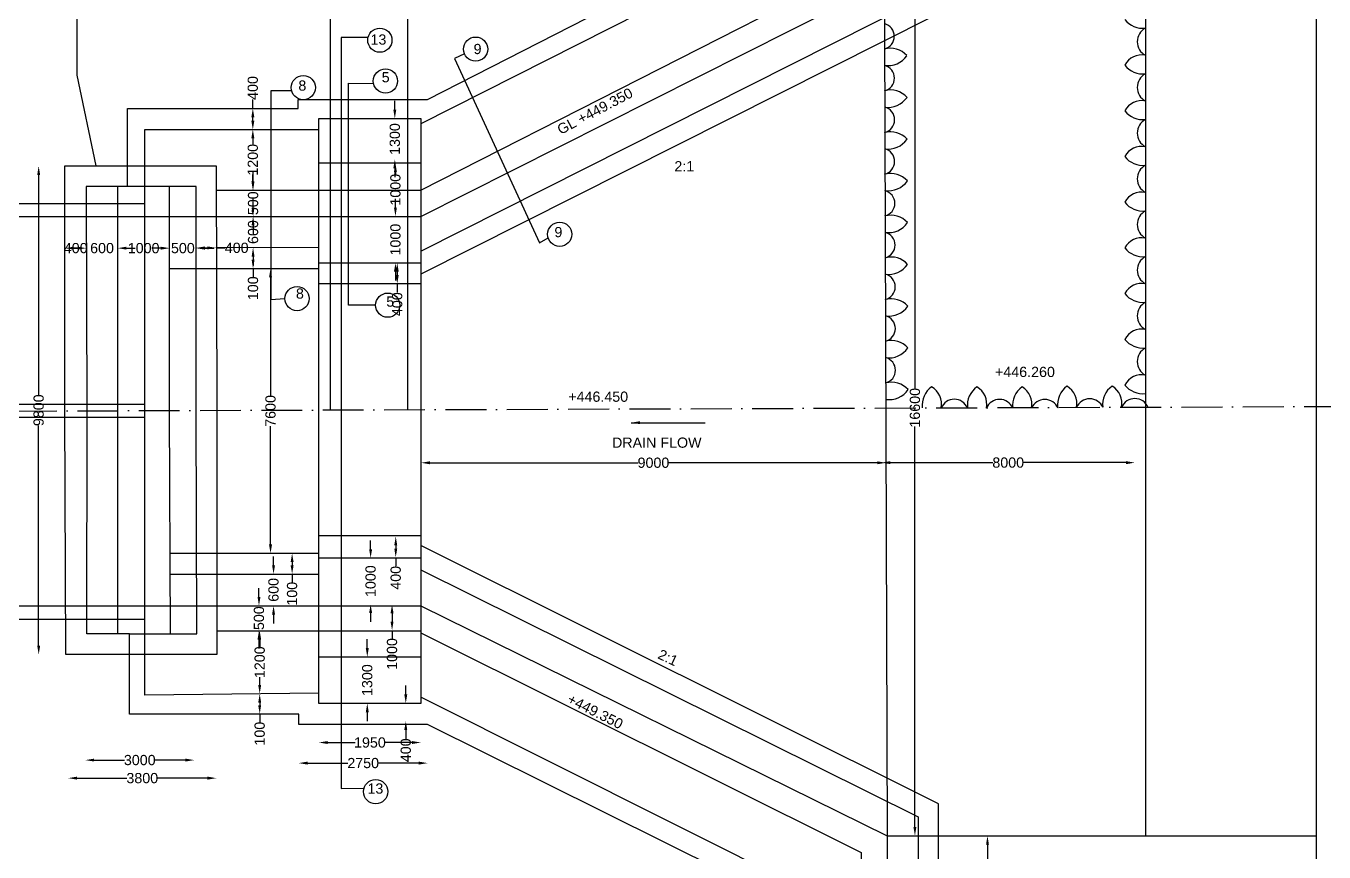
# Model space of a CAD drawing. Header units: millimetres. Extents: x 5757556 to 5765813, y 20979447 to 20984701.
# Drawn here: x 5762282 to 5764189, y 20981222 to 20982435 of the extents above; entities that cross this region are included whole.
import ezdxf

# ---------------------------------------------------------------- set-up
doc = ezdxf.new("R2010")
doc.units = ezdxf.units.MM
doc.header["$MEASUREMENT"] = 0
doc.linetypes.add('ACAD_ISO10W100', pattern=[18, 12, -3, 0, -3])
for name, color, linetype in [('DIMENSIONS', 7, 'Continuous'), ('DRAWING', 7, 'Continuous'), ('TEXT', 7, 'Continuous')]:
    doc.layers.add(name, color=color, linetype=linetype)
doc.styles.get("Standard").update_dxf_attribs({"font": 'arial.ttf', "height": 15})
doc.dimstyles.get("Standard").update_dxf_attribs({"dimtxt": 15, "dimasz": 13, "dimexe": 0.18, "dimexo": 0.0625, "dimgap": 0.09, "dimtad": 0, "dimdec": 0, "dimzin": 0, "dimdsep": 46, "dimtxsty": 'Standard', "dimcen": 0.09, "dimse1": 1, "dimse2": 1, "dimadec": 0, "dimazin": 0, "dimtfac": 1, "dimtdec": 0, "dimtofl": 0, "dimtmove": 0, "dimatfit": 3, "dimfxl": 1, "dimtolj": 1, "dimtzin": 0, "dimarcsym": 0})

# ---------------------------------------------------------------- blocks, each defined once
blk = doc.blocks.new('*D96')
at = {"layer": 'Defpoints', "color": 0, "transparency": 16777216}
for p in [(5762300.6, 20982229.7), (5762339.2, 20982229.7), (5762340.5, 20981512)]:
    blk.add_point(p, dxfattribs=at)
at = {"layer": 'DIMENSIONS', "color": 0, "lineweight": -2, "transparency": 16777216}
for p, q in [((5762300.6, 20982216.7), (5762300.6, 20981893.3)), ((5762300.6, 20981525), (5762300.6, 20981848.4))]:
    blk.add_line(p, q, dxfattribs=at)
at = {"layer": 'DIMENSIONS', "color": 0, "transparency": 16777216}
for points in [[(5762298.5, 20982216.7), (5762302.8, 20982216.7), (5762300.6, 20982229.7)], [(5762298.5, 20981525), (5762302.8, 20981525), (5762300.6, 20981512)]]:
    blk.add_solid(points, dxfattribs=at)
at = {"layer": 'DIMENSIONS', "color": 0, "transparency": 16777216, "insert": (5762300.6, 20981870.9), "char_height": 15, "attachment_point": 5, "rotation": 90}
blk.add_mtext('\\A1;9800', dxfattribs=at)
blk = doc.blocks.new('*D97')
at = {"layer": 'Defpoints', "color": 0, "transparency": 16777216}
for p in [(5762339.2, 20982108.8), (5762370.8, 20982109), (5762370.8, 20982109)]:
    blk.add_point(p, dxfattribs=at)
at = {"layer": 'DIMENSIONS', "color": 0, "lineweight": -2, "transparency": 16777216}
blk.add_line((5762352.2, 20982109), (5762357.8, 20982109), dxfattribs=at)
at = {"layer": 'DIMENSIONS', "color": 0, "transparency": 16777216}
for points in [[(5762352.2, 20982111.1), (5762352.2, 20982106.8), (5762339.2, 20982109)], [(5762357.8, 20982111.1), (5762357.8, 20982106.8), (5762370.8, 20982109)]]:
    blk.add_solid(points, dxfattribs=at)
at = {"layer": 'DIMENSIONS', "color": 0, "transparency": 16777216, "insert": (5762355, 20982109), "char_height": 15, "attachment_point": 5}
blk.add_mtext('\\A1;400', dxfattribs=at)
blk = doc.blocks.new('*D98')
at = {"layer": 'Defpoints', "color": 0, "transparency": 16777216}
for p in [(5762370.8, 20982109), (5762416.6, 20982109), (5762416.6, 20982109)]:
    blk.add_point(p, dxfattribs=at)
at = {"layer": 'DIMENSIONS', "color": 0, "lineweight": -2, "transparency": 16777216}
for p, q in [((5762357.8, 20982109), (5762344.8, 20982109)), ((5762429.6, 20982109), (5762442.6, 20982109))]:
    blk.add_line(p, q, dxfattribs=at)
at = {"layer": 'DIMENSIONS', "color": 0, "transparency": 16777216}
for points in [[(5762357.8, 20982111.1), (5762357.8, 20982106.8), (5762370.8, 20982109)], [(5762429.6, 20982111.1), (5762429.6, 20982106.8), (5762416.6, 20982109)]]:
    blk.add_solid(points, dxfattribs=at)
at = {"layer": 'DIMENSIONS', "color": 0, "transparency": 16777216, "insert": (5762393.7, 20982109), "char_height": 15, "attachment_point": 5}
blk.add_mtext('\\A1;600', dxfattribs=at)
blk = doc.blocks.new('*D99')
at = {"layer": 'Defpoints', "color": 0, "transparency": 16777216}
for p in [(5762416.6, 20982109), (5762493, 20982109), (5762493, 20982109)]:
    blk.add_point(p, dxfattribs=at)
at = {"layer": 'DIMENSIONS', "color": 0, "lineweight": -2, "transparency": 16777216}
for p, q in [((5762429.6, 20982109), (5762433.1, 20982109)), ((5762480, 20982109), (5762476.6, 20982109))]:
    blk.add_line(p, q, dxfattribs=at)
at = {"layer": 'DIMENSIONS', "color": 0, "transparency": 16777216}
for points in [[(5762429.6, 20982111.1), (5762429.6, 20982106.8), (5762416.6, 20982109)], [(5762480, 20982111.1), (5762480, 20982106.8), (5762493, 20982109)]]:
    blk.add_solid(points, dxfattribs=at)
at = {"layer": 'DIMENSIONS', "color": 0, "transparency": 16777216, "insert": (5762454.8, 20982109), "char_height": 15, "attachment_point": 5}
blk.add_mtext('\\A1;1000', dxfattribs=at)
blk = doc.blocks.new('*D100')
at = {"layer": 'Defpoints', "color": 0, "transparency": 16777216}
for p in [(5762493, 20982109), (5762531.9, 20982109), (5762531.9, 20982109)]:
    blk.add_point(p, dxfattribs=at)
at = {"layer": 'DIMENSIONS', "color": 0, "lineweight": -2, "transparency": 16777216}
for p, q in [((5762480, 20982109), (5762467, 20982109)), ((5762544.9, 20982109), (5762557.9, 20982109))]:
    blk.add_line(p, q, dxfattribs=at)
at = {"layer": 'DIMENSIONS', "color": 0, "transparency": 16777216}
for points in [[(5762480, 20982111.1), (5762480, 20982106.8), (5762493, 20982109)], [(5762544.9, 20982111.1), (5762544.9, 20982106.8), (5762531.9, 20982109)]]:
    blk.add_solid(points, dxfattribs=at)
at = {"layer": 'DIMENSIONS', "color": 0, "transparency": 16777216, "insert": (5762512.4, 20982109), "char_height": 15, "attachment_point": 5}
blk.add_mtext('\\A1;500', dxfattribs=at)
blk = doc.blocks.new('*D101')
at = {"layer": 'Defpoints', "color": 0, "transparency": 16777216}
for p in [(5762531.9, 20982109), (5762561.6, 20982109.4), (5762561.6, 20982109.4)]:
    blk.add_point(p, dxfattribs=at)
at = {"layer": 'DIMENSIONS', "color": 0, "lineweight": -2, "transparency": 16777216}
for p, q in [((5762544.9, 20982109.4), (5762548.6, 20982109.4)), ((5762561.6, 20982109.4), (5762574.6, 20982109.4))]:
    blk.add_line(p, q, dxfattribs=at)
at = {"layer": 'DIMENSIONS', "color": 0, "transparency": 16777216}
for points in [[(5762544.9, 20982111.5), (5762544.9, 20982107.2), (5762531.9, 20982109.4)], [(5762548.6, 20982111.5), (5762548.6, 20982107.2), (5762561.6, 20982109.4)]]:
    blk.add_solid(points, dxfattribs=at)
at = {"layer": 'DIMENSIONS', "color": 0, "transparency": 16777216, "insert": (5762591.5, 20982109.4), "char_height": 15, "attachment_point": 5}
blk.add_mtext('\\A1;400', dxfattribs=at)
blk = doc.blocks.new('*D102')
at = {"layer": 'Defpoints', "color": 0, "transparency": 16777216}
for p in [(5762644.5, 20982109.6), (5762615.5, 20982079), (5762644.5, 20982079)]:
    blk.add_point(p, dxfattribs=at)
at = {"layer": 'DIMENSIONS', "color": 0, "lineweight": -2, "transparency": 16777216}
for p, q in [((5762615.5, 20982096.6), (5762615.5, 20982092)), ((5762615.5, 20982079), (5762615.5, 20982066))]:
    blk.add_line(p, q, dxfattribs=at)
at = {"layer": 'DIMENSIONS', "color": 0, "transparency": 16777216}
for points in [[(5762613.4, 20982096.6), (5762617.7, 20982096.6), (5762615.5, 20982109.6)], [(5762613.4, 20982092), (5762617.7, 20982092), (5762615.5, 20982079)]]:
    blk.add_solid(points, dxfattribs=at)
at = {"layer": 'DIMENSIONS', "color": 0, "transparency": 16777216, "insert": (5762615.5, 20982050.1), "char_height": 15, "attachment_point": 5, "rotation": 90}
blk.add_mtext('\\A1;100', dxfattribs=at)
blk = doc.blocks.new('*D103')
at = {"layer": 'Defpoints', "color": 0, "transparency": 16777216}
for p in [(5762615.6, 20982155.7), (5762615.6, 20982155.7), (5762615.6, 20982109.6)]:
    blk.add_point(p, dxfattribs=at)
at = {"layer": 'DIMENSIONS', "color": 0, "lineweight": -2, "transparency": 16777216}
for p, q in [((5762615.6, 20982168.7), (5762615.6, 20982181.7)), ((5762615.6, 20982096.6), (5762615.6, 20982083.6))]:
    blk.add_line(p, q, dxfattribs=at)
at = {"layer": 'DIMENSIONS', "color": 0, "transparency": 16777216}
for points in [[(5762613.4, 20982168.7), (5762617.7, 20982168.7), (5762615.6, 20982155.7)], [(5762613.4, 20982096.6), (5762617.7, 20982096.6), (5762615.6, 20982109.6)]]:
    blk.add_solid(points, dxfattribs=at)
at = {"layer": 'DIMENSIONS', "color": 0, "transparency": 16777216, "insert": (5762615.6, 20982132.6), "char_height": 15, "attachment_point": 5, "rotation": 90}
blk.add_mtext('\\A1;600', dxfattribs=at)
blk = doc.blocks.new('*D104')
at = {"layer": 'Defpoints', "color": 0, "transparency": 16777216}
for p in [(5762615.6, 20982194.4), (5762615.6, 20982194.4), (5762615.6, 20982155.7)]:
    blk.add_point(p, dxfattribs=at)
at = {"layer": 'DIMENSIONS', "color": 0, "lineweight": -2, "transparency": 16777216}
for p, q in [((5762615.6, 20982207.4), (5762615.6, 20982220.4)), ((5762615.6, 20982142.7), (5762615.6, 20982129.7))]:
    blk.add_line(p, q, dxfattribs=at)
at = {"layer": 'DIMENSIONS', "color": 0, "transparency": 16777216}
for points in [[(5762613.4, 20982207.4), (5762617.7, 20982207.4), (5762615.6, 20982194.4)], [(5762613.4, 20982142.7), (5762617.7, 20982142.7), (5762615.6, 20982155.7)]]:
    blk.add_solid(points, dxfattribs=at)
at = {"layer": 'DIMENSIONS', "color": 0, "transparency": 16777216, "insert": (5762615.6, 20982175), "char_height": 15, "attachment_point": 5, "rotation": 90}
blk.add_mtext('\\A1;500', dxfattribs=at)
blk = doc.blocks.new('*D105')
at = {"layer": 'Defpoints', "color": 0, "transparency": 16777216}
for p in [(5762615.2, 20982283.3), (5762615.6, 20982283.3), (5762615.6, 20982194.4)]:
    blk.add_point(p, dxfattribs=at)
at = {"layer": 'DIMENSIONS', "color": 0, "lineweight": -2, "transparency": 16777216}
for p, q in [((5762615.2, 20982270.3), (5762615.2, 20982260.6)), ((5762615.2, 20982207.4), (5762615.2, 20982217.1))]:
    blk.add_line(p, q, dxfattribs=at)
at = {"layer": 'DIMENSIONS', "color": 0, "transparency": 16777216}
for points in [[(5762613, 20982270.3), (5762617.4, 20982270.3), (5762615.2, 20982283.3)], [(5762613, 20982207.4), (5762617.4, 20982207.4), (5762615.2, 20982194.4)]]:
    blk.add_solid(points, dxfattribs=at)
at = {"layer": 'DIMENSIONS', "color": 0, "transparency": 16777216, "insert": (5762615.2, 20982238.8), "char_height": 15, "attachment_point": 5, "rotation": 90}
blk.add_mtext('\\A1;1200', dxfattribs=at)
blk = doc.blocks.new('*D106')
at = {"layer": 'Defpoints', "color": 0, "transparency": 16777216}
for p in [(5762611.3, 20982314.4), (5762615.2, 20982314.4), (5762611.3, 20982283.3)]:
    blk.add_point(p, dxfattribs=at)
at = {"layer": 'DIMENSIONS', "color": 0, "lineweight": -2, "transparency": 16777216}
for p, q in [((5762615.2, 20982314.4), (5762615.2, 20982327.4)), ((5762615.2, 20982296.3), (5762615.2, 20982301.4))]:
    blk.add_line(p, q, dxfattribs=at)
at = {"layer": 'DIMENSIONS', "color": 0, "transparency": 16777216}
for points in [[(5762613, 20982301.4), (5762617.4, 20982301.4), (5762615.2, 20982314.4)], [(5762613, 20982296.3), (5762617.4, 20982296.3), (5762615.2, 20982283.3)]]:
    blk.add_solid(points, dxfattribs=at)
at = {"layer": 'DIMENSIONS', "color": 0, "transparency": 16777216, "insert": (5762615.2, 20982344.3), "char_height": 15, "attachment_point": 5, "rotation": 90}
blk.add_mtext('\\A1;400', dxfattribs=at)
blk = doc.blocks.new('*D107')
at = {"layer": 'Defpoints', "color": 0, "transparency": 16777216}
for p in [(5762823.8, 20982299.4), (5762823.8, 20982239.3), (5762823.8, 20982239.3)]:
    blk.add_point(p, dxfattribs=at)
at = {"layer": 'DIMENSIONS', "color": 0, "lineweight": -2, "transparency": 16777216}
for p, q in [((5762823.8, 20982312.4), (5762823.8, 20982325.4)), ((5762823.8, 20982226.3), (5762823.8, 20982213.3))]:
    blk.add_line(p, q, dxfattribs=at)
at = {"layer": 'DIMENSIONS', "color": 0, "transparency": 16777216}
for points in [[(5762821.6, 20982312.4), (5762825.9, 20982312.4), (5762823.8, 20982299.4)], [(5762821.6, 20982226.3), (5762825.9, 20982226.3), (5762823.8, 20982239.3)]]:
    blk.add_solid(points, dxfattribs=at)
at = {"layer": 'DIMENSIONS', "color": 0, "transparency": 16777216, "insert": (5762823.8, 20982269.3), "char_height": 15, "attachment_point": 5, "rotation": 90}
blk.add_mtext('\\A1;1300', dxfattribs=at)
blk = doc.blocks.new('*D108')
at = {"layer": 'Defpoints', "color": 0, "transparency": 16777216}
for p in [(5762824.7, 20982233.8), (5762824.7, 20982155.7), (5762824.7, 20982155.7)]:
    blk.add_point(p, dxfattribs=at)
at = {"layer": 'DIMENSIONS', "color": 0, "lineweight": -2, "transparency": 16777216}
for p, q in [((5762824.7, 20982220.8), (5762824.7, 20982216.5)), ((5762824.7, 20982168.7), (5762824.7, 20982173))]:
    blk.add_line(p, q, dxfattribs=at)
at = {"layer": 'DIMENSIONS', "color": 0, "transparency": 16777216}
for points in [[(5762822.5, 20982220.8), (5762826.8, 20982220.8), (5762824.7, 20982233.8)], [(5762822.5, 20982168.7), (5762826.8, 20982168.7), (5762824.7, 20982155.7)]]:
    blk.add_solid(points, dxfattribs=at)
at = {"layer": 'DIMENSIONS', "color": 0, "transparency": 16777216, "insert": (5762824.7, 20982194.8), "char_height": 15, "attachment_point": 5, "rotation": 90}
blk.add_mtext('\\A1;1000', dxfattribs=at)
blk = doc.blocks.new('*D109')
at = {"layer": 'Defpoints', "color": 0, "transparency": 16777216}
for p in [(5762824.7, 20982155.7), (5762824.7, 20982087.4), (5762824.7, 20982087.4)]:
    blk.add_point(p, dxfattribs=at)
at = {"layer": 'DIMENSIONS', "color": 0, "lineweight": -2, "transparency": 16777216}
for p, q in [((5762824.7, 20982168.7), (5762824.7, 20982181.7)), ((5762824.7, 20982074.4), (5762824.7, 20982061.4))]:
    blk.add_line(p, q, dxfattribs=at)
at = {"layer": 'DIMENSIONS', "color": 0, "transparency": 16777216}
for points in [[(5762822.5, 20982168.7), (5762826.8, 20982168.7), (5762824.7, 20982155.7)], [(5762822.5, 20982074.4), (5762826.8, 20982074.4), (5762824.7, 20982087.4)]]:
    blk.add_solid(points, dxfattribs=at)
at = {"layer": 'DIMENSIONS', "color": 0, "transparency": 16777216, "insert": (5762824.7, 20982121.5), "char_height": 15, "attachment_point": 5, "rotation": 90}
blk.add_mtext('\\A1;1000', dxfattribs=at)
blk = doc.blocks.new('*D110')
at = {"layer": 'Defpoints', "color": 0, "transparency": 16777216}
for p in [(5762824.7, 20982087.4), (5762824.7, 20982056.7), (5762827.3, 20982056.7)]:
    blk.add_point(p, dxfattribs=at)
at = {"layer": 'DIMENSIONS', "color": 0, "lineweight": -2, "transparency": 16777216}
for p, q in [((5762827.3, 20982074.4), (5762827.3, 20982069.7)), ((5762827.3, 20982056.7), (5762827.3, 20982043.7))]:
    blk.add_line(p, q, dxfattribs=at)
at = {"layer": 'DIMENSIONS', "color": 0, "transparency": 16777216}
for points in [[(5762825.2, 20982074.4), (5762829.5, 20982074.4), (5762827.3, 20982087.4)], [(5762825.2, 20982069.7), (5762829.5, 20982069.7), (5762827.3, 20982056.7)]]:
    blk.add_solid(points, dxfattribs=at)
at = {"layer": 'DIMENSIONS', "color": 0, "transparency": 16777216, "insert": (5762827.3, 20982026.7), "char_height": 15, "attachment_point": 5, "rotation": 90}
blk.add_mtext('\\A1;400', dxfattribs=at)
blk = doc.blocks.new('*D118')
at = {"layer": 'Defpoints', "color": 0, "transparency": 16777216}
for p in [(5762862.2, 20981791.2), (5763545.3, 20981793.7), (5763545.3, 20981793.7)]:
    blk.add_point(p, dxfattribs=at)
at = {"layer": 'DIMENSIONS', "color": 0, "lineweight": -2, "transparency": 16777216}
for p, q in [((5762875.2, 20981793.7), (5763181.3, 20981793.7)), ((5763532.3, 20981793.7), (5763226.2, 20981793.7))]:
    blk.add_line(p, q, dxfattribs=at)
at = {"layer": 'DIMENSIONS', "color": 0, "transparency": 16777216}
for points in [[(5762875.2, 20981795.9), (5762875.2, 20981791.5), (5762862.2, 20981793.7)], [(5763532.3, 20981795.9), (5763532.3, 20981791.5), (5763545.3, 20981793.7)]]:
    blk.add_solid(points, dxfattribs=at)
at = {"layer": 'DIMENSIONS', "color": 0, "transparency": 16777216, "insert": (5763203.7, 20981793.7), "char_height": 15, "attachment_point": 5}
blk.add_mtext('\\A1;9000', dxfattribs=at)
blk = doc.blocks.new('*D119')
at = {"layer": 'Defpoints', "color": 0, "transparency": 16777216}
for p in [(5763538.8, 20981794.8), (5763910.9, 20981794.8), (5763910.9, 20981793.9)]:
    blk.add_point(p, dxfattribs=at)
at = {"layer": 'DIMENSIONS', "color": 0, "lineweight": -2, "transparency": 16777216}
for p, q in [((5763551.8, 20981793.9), (5763702.4, 20981793.9)), ((5763897.9, 20981793.9), (5763747.3, 20981793.9))]:
    blk.add_line(p, q, dxfattribs=at)
at = {"layer": 'DIMENSIONS', "color": 0, "transparency": 16777216}
for points in [[(5763551.8, 20981796.1), (5763551.8, 20981791.7), (5763538.8, 20981793.9)], [(5763897.9, 20981796.1), (5763897.9, 20981791.7), (5763910.9, 20981793.9)]]:
    blk.add_solid(points, dxfattribs=at)
at = {"layer": 'DIMENSIONS', "color": 0, "transparency": 16777216, "insert": (5763724.8, 20981793.9), "char_height": 15, "attachment_point": 5}
blk.add_mtext('\\A1;8000', dxfattribs=at)
blk = doc.blocks.new('*D120')
at = {"layer": 'Defpoints', "color": 0, "transparency": 16777216}
for p in [(5763562.5, 20982503.3), (5763587.8, 20981245.6), (5763592.5, 20981245.6)]:
    blk.add_point(p, dxfattribs=at)
at = {"layer": 'DIMENSIONS', "color": 0, "lineweight": -2, "transparency": 16777216}
for p, q in [((5763587.8, 20982490.3), (5763587.8, 20981902)), ((5763587.8, 20981258.6), (5763587.8, 20981846.9))]:
    blk.add_line(p, q, dxfattribs=at)
at = {"layer": 'DIMENSIONS', "color": 0, "transparency": 16777216}
for points in [[(5763585.6, 20982490.3), (5763589.9, 20982490.3), (5763587.8, 20982503.3)], [(5763585.6, 20981258.6), (5763589.9, 20981258.6), (5763587.8, 20981245.6)]]:
    blk.add_solid(points, dxfattribs=at)
at = {"layer": 'DIMENSIONS', "color": 0, "transparency": 16777216, "insert": (5763587.8, 20981874.5), "char_height": 15, "attachment_point": 5, "rotation": 90}
blk.add_mtext('\\A1;16600', dxfattribs=at)
blk = doc.blocks.new('*D121')
at = {"layer": 'Defpoints', "color": 0, "transparency": 16777216}
for p in [(5763667.1, 20981245.6), (5763667.1, 20980872.7), (5763694.3, 20980872.7)]:
    blk.add_point(p, dxfattribs=at)
at = {"layer": 'DIMENSIONS', "color": 0, "lineweight": -2, "transparency": 16777216}
for p, q in [((5763694.3, 20981232.6), (5763694.3, 20981081.7)), ((5763694.3, 20980885.7), (5763694.3, 20981036.6))]:
    blk.add_line(p, q, dxfattribs=at)
at = {"layer": 'DIMENSIONS', "color": 0, "transparency": 16777216}
for points in [[(5763692.2, 20981232.6), (5763696.5, 20981232.6), (5763694.3, 20981245.6)], [(5763692.2, 20980885.7), (5763696.5, 20980885.7), (5763694.3, 20980872.7)]]:
    blk.add_solid(points, dxfattribs=at)
at = {"layer": 'DIMENSIONS', "color": 0, "transparency": 16777216, "insert": (5763694.3, 20981059.1), "char_height": 15, "attachment_point": 5, "rotation": 90}
blk.add_mtext('\\A1;5925', dxfattribs=at)
blk = doc.blocks.new('*D124')
at = {"layer": 'Defpoints', "color": 0, "transparency": 16777216}
for p in [(5762644.5, 20982079), (5762641.2, 20981660.7), (5762652.3, 20981660.7)]:
    blk.add_point(p, dxfattribs=at)
at = {"layer": 'DIMENSIONS', "color": 0, "lineweight": -2, "transparency": 16777216}
for p, q in [((5762641.2, 20982066), (5762641.2, 20981892.3)), ((5762641.2, 20981673.7), (5762641.2, 20981847.5))]:
    blk.add_line(p, q, dxfattribs=at)
at = {"layer": 'DIMENSIONS', "color": 0, "transparency": 16777216}
for points in [[(5762639, 20982066), (5762643.4, 20982066), (5762641.2, 20982079)], [(5762639, 20981673.7), (5762643.4, 20981673.7), (5762641.2, 20981660.7)]]:
    blk.add_solid(points, dxfattribs=at)
at = {"layer": 'DIMENSIONS', "color": 0, "transparency": 16777216, "insert": (5762641.2, 20981869.9), "char_height": 15, "attachment_point": 5, "rotation": 90}
blk.add_mtext('\\A1;7600', dxfattribs=at)
blk = doc.blocks.new('*D125')
at = {"layer": 'Defpoints', "color": 0, "transparency": 16777216}
for p in [(5762672.9, 20981660.7), (5762672.9, 20981630.2), (5762672.9, 20981630.2)]:
    blk.add_point(p, dxfattribs=at)
at = {"layer": 'DIMENSIONS', "color": 0, "lineweight": -2, "transparency": 16777216}
for p, q in [((5762672.9, 20981647.7), (5762672.9, 20981643.2)), ((5762672.9, 20981630.2), (5762672.9, 20981617.2))]:
    blk.add_line(p, q, dxfattribs=at)
at = {"layer": 'DIMENSIONS', "color": 0, "transparency": 16777216}
for points in [[(5762670.7, 20981647.7), (5762675.1, 20981647.7), (5762672.9, 20981660.7)], [(5762670.7, 20981643.2), (5762675.1, 20981643.2), (5762672.9, 20981630.2)]]:
    blk.add_solid(points, dxfattribs=at)
at = {"layer": 'DIMENSIONS', "color": 0, "transparency": 16777216, "insert": (5762672.9, 20981601.3), "char_height": 15, "attachment_point": 5, "rotation": 90}
blk.add_mtext('\\A1;100', dxfattribs=at)
blk = doc.blocks.new('*D126')
at = {"layer": 'Defpoints', "color": 0, "transparency": 16777216}
for p in [(5762645.6, 20981630.2), (5762645.6, 20981583.7), (5762645.6, 20981583.7)]:
    blk.add_point(p, dxfattribs=at)
at = {"layer": 'DIMENSIONS', "color": 0, "lineweight": -2, "transparency": 16777216}
for p, q in [((5762645.6, 20981643.2), (5762645.6, 20981656.2)), ((5762645.6, 20981570.7), (5762645.6, 20981557.7))]:
    blk.add_line(p, q, dxfattribs=at)
at = {"layer": 'DIMENSIONS', "color": 0, "transparency": 16777216}
for points in [[(5762643.5, 20981643.2), (5762647.8, 20981643.2), (5762645.6, 20981630.2)], [(5762643.5, 20981570.7), (5762647.8, 20981570.7), (5762645.6, 20981583.7)]]:
    blk.add_solid(points, dxfattribs=at)
at = {"layer": 'DIMENSIONS', "color": 0, "transparency": 16777216, "insert": (5762645.6, 20981607), "char_height": 15, "attachment_point": 5, "rotation": 90}
blk.add_mtext('\\A1;600', dxfattribs=at)
blk = doc.blocks.new('*D127')
at = {"layer": 'Defpoints', "color": 0, "transparency": 16777216}
for p in [(5762624.2, 20981583.7), (5762624.2, 20981547), (5762624.2, 20981547)]:
    blk.add_point(p, dxfattribs=at)
at = {"layer": 'DIMENSIONS', "color": 0, "lineweight": -2, "transparency": 16777216}
for p, q in [((5762624.2, 20981596.7), (5762624.2, 20981609.7)), ((5762624.2, 20981534), (5762624.2, 20981521))]:
    blk.add_line(p, q, dxfattribs=at)
at = {"layer": 'DIMENSIONS', "color": 0, "transparency": 16777216}
for points in [[(5762622.1, 20981596.7), (5762626.4, 20981596.7), (5762624.2, 20981583.7)], [(5762622.1, 20981534), (5762626.4, 20981534), (5762624.2, 20981547)]]:
    blk.add_solid(points, dxfattribs=at)
at = {"layer": 'DIMENSIONS', "color": 0, "transparency": 16777216, "insert": (5762624.2, 20981565.4), "char_height": 15, "attachment_point": 5, "rotation": 90}
blk.add_mtext('\\A1;500', dxfattribs=at)
blk = doc.blocks.new('*D128')
at = {"layer": 'Defpoints', "color": 0, "transparency": 16777216}
for p in [(5762624.2, 20981547), (5762625.3, 20981454.3), (5762625.3, 20981454.3)]:
    blk.add_point(p, dxfattribs=at)
at = {"layer": 'DIMENSIONS', "color": 0, "lineweight": -2, "transparency": 16777216}
for p, q in [((5762625.3, 20981534), (5762625.3, 20981522.4)), ((5762625.3, 20981467.3), (5762625.3, 20981478.9))]:
    blk.add_line(p, q, dxfattribs=at)
at = {"layer": 'DIMENSIONS', "color": 0, "transparency": 16777216}
for points in [[(5762623.1, 20981534), (5762627.4, 20981534), (5762625.3, 20981547)], [(5762623.1, 20981467.3), (5762627.4, 20981467.3), (5762625.3, 20981454.3)]]:
    blk.add_solid(points, dxfattribs=at)
at = {"layer": 'DIMENSIONS', "color": 0, "transparency": 16777216, "insert": (5762625.3, 20981500.7), "char_height": 15, "attachment_point": 5, "rotation": 90}
blk.add_mtext('\\A1;1200', dxfattribs=at)
blk = doc.blocks.new('*D129')
at = {"layer": 'Defpoints', "color": 0, "transparency": 16777216}
for p in [(5762625.3, 20981454.3), (5762625.3, 20981424.6), (5762625.3, 20981424.6)]:
    blk.add_point(p, dxfattribs=at)
at = {"layer": 'DIMENSIONS', "color": 0, "lineweight": -2, "transparency": 16777216}
for p, q in [((5762625.3, 20981441.3), (5762625.3, 20981437.6)), ((5762625.3, 20981424.6), (5762625.3, 20981411.6))]:
    blk.add_line(p, q, dxfattribs=at)
at = {"layer": 'DIMENSIONS', "color": 0, "transparency": 16777216}
for points in [[(5762623.1, 20981441.3), (5762627.4, 20981441.3), (5762625.3, 20981454.3)], [(5762623.1, 20981437.6), (5762627.4, 20981437.6), (5762625.3, 20981424.6)]]:
    blk.add_solid(points, dxfattribs=at)
at = {"layer": 'DIMENSIONS', "color": 0, "transparency": 16777216, "insert": (5762625.3, 20981395.7), "char_height": 15, "attachment_point": 5, "rotation": 90}
blk.add_mtext('\\A1;100', dxfattribs=at)
blk = doc.blocks.new('*D130')
at = {"layer": 'Defpoints', "color": 0, "transparency": 16777216}
for p in [(5762712.1, 20981447.8), (5762862.2, 20981440.3), (5762862.2, 20981382.7)]:
    blk.add_point(p, dxfattribs=at)
at = {"layer": 'DIMENSIONS', "color": 0, "lineweight": -2, "transparency": 16777216}
for p, q in [((5762725.1, 20981382.7), (5762765.4, 20981382.7)), ((5762849.2, 20981382.7), (5762808.9, 20981382.7))]:
    blk.add_line(p, q, dxfattribs=at)
at = {"layer": 'DIMENSIONS', "color": 0, "transparency": 16777216}
for points in [[(5762725.1, 20981384.9), (5762725.1, 20981380.6), (5762712.1, 20981382.7)], [(5762849.2, 20981384.9), (5762849.2, 20981380.6), (5762862.2, 20981382.7)]]:
    blk.add_solid(points, dxfattribs=at)
at = {"layer": 'DIMENSIONS', "color": 0, "transparency": 16777216, "insert": (5762787.2, 20981382.7), "char_height": 15, "attachment_point": 5}
blk.add_mtext('\\A1;1950', dxfattribs=at)
blk = doc.blocks.new('*D131')
at = {"layer": 'Defpoints', "color": 0, "transparency": 16777216}
for p in [(5762682.6, 20981409.3), (5762871.9, 20981409.3), (5762871.9, 20981352.5)]:
    blk.add_point(p, dxfattribs=at)
at = {"layer": 'DIMENSIONS', "color": 0, "lineweight": -2, "transparency": 16777216}
for p, q in [((5762695.6, 20981352.5), (5762754.7, 20981352.5)), ((5762858.9, 20981352.5), (5762799.9, 20981352.5))]:
    blk.add_line(p, q, dxfattribs=at)
at = {"layer": 'DIMENSIONS', "color": 0, "transparency": 16777216}
for points in [[(5762695.6, 20981354.7), (5762695.6, 20981350.3), (5762682.6, 20981352.5)], [(5762858.9, 20981354.7), (5762858.9, 20981350.3), (5762871.9, 20981352.5)]]:
    blk.add_solid(points, dxfattribs=at)
at = {"layer": 'DIMENSIONS', "color": 0, "transparency": 16777216, "insert": (5762777.3, 20981352.5), "char_height": 15, "attachment_point": 5}
blk.add_mtext('\\A1;2750', dxfattribs=at)
blk = doc.blocks.new('*D132')
at = {"layer": 'Defpoints', "color": 0, "transparency": 16777216}
for p in [(5762369.1, 20981354.7), (5762529.1, 20981356.9), (5762529.1, 20981354.7)]:
    blk.add_point(p, dxfattribs=at)
at = {"layer": 'DIMENSIONS', "color": 0, "lineweight": -2, "transparency": 16777216}
for p, q in [((5762382.1, 20981356.9), (5762426.6, 20981356.9)), ((5762516.1, 20981356.9), (5762471.5, 20981356.9))]:
    blk.add_line(p, q, dxfattribs=at)
at = {"layer": 'DIMENSIONS', "color": 0, "transparency": 16777216}
for points in [[(5762382.1, 20981359.1), (5762382.1, 20981354.8), (5762369.1, 20981356.9)], [(5762516.1, 20981359.1), (5762516.1, 20981354.8), (5762529.1, 20981356.9)]]:
    blk.add_solid(points, dxfattribs=at)
at = {"layer": 'DIMENSIONS', "color": 0, "transparency": 16777216, "insert": (5762449.1, 20981356.9), "char_height": 15, "attachment_point": 5}
blk.add_mtext('\\A1;3000', dxfattribs=at)
blk = doc.blocks.new('*D133')
at = {"layer": 'Defpoints', "color": 0, "transparency": 16777216}
for p in [(5762344, 20981330.4), (5762344, 20981324.5), (5762561.6, 20981324.5)]:
    blk.add_point(p, dxfattribs=at)
at = {"layer": 'DIMENSIONS', "color": 0, "lineweight": -2, "transparency": 16777216}
for p, q in [((5762357, 20981330.4), (5762430.3, 20981330.4)), ((5762548.6, 20981330.4), (5762475.2, 20981330.4))]:
    blk.add_line(p, q, dxfattribs=at)
at = {"layer": 'DIMENSIONS', "color": 0, "transparency": 16777216}
for points in [[(5762357, 20981332.6), (5762357, 20981328.2), (5762344, 20981330.4)], [(5762548.6, 20981332.6), (5762548.6, 20981328.2), (5762561.6, 20981330.4)]]:
    blk.add_solid(points, dxfattribs=at)
at = {"layer": 'DIMENSIONS', "color": 0, "transparency": 16777216, "insert": (5762452.8, 20981330.4), "char_height": 15, "attachment_point": 5}
blk.add_mtext('\\A1;3800', dxfattribs=at)
blk = doc.blocks.new('*D166')
at = {"layer": 'Defpoints', "color": 0, "transparency": 16777216}
for p in [(5762826.6, 20981685.6), (5762825.1, 20981654.7), (5762826.6, 20981654.7)]:
    blk.add_point(p, dxfattribs=at)
at = {"layer": 'DIMENSIONS', "color": 0, "lineweight": -2, "transparency": 16777216}
for p, q in [((5762825.1, 20981672.6), (5762825.1, 20981667.7)), ((5762825.1, 20981654.7), (5762825.1, 20981641.7))]:
    blk.add_line(p, q, dxfattribs=at)
at = {"layer": 'DIMENSIONS', "color": 0, "transparency": 16777216}
for points in [[(5762823, 20981672.6), (5762827.3, 20981672.6), (5762825.1, 20981685.6)], [(5762823, 20981667.7), (5762827.3, 20981667.7), (5762825.1, 20981654.7)]]:
    blk.add_solid(points, dxfattribs=at)
at = {"layer": 'DIMENSIONS', "color": 0, "transparency": 16777216, "insert": (5762825.1, 20981624.7), "char_height": 15, "attachment_point": 5, "rotation": 90}
blk.add_mtext('\\A1;400', dxfattribs=at)
blk = doc.blocks.new('*D167')
at = {"layer": 'Defpoints', "color": 0, "transparency": 16777216}
for p in [(5762786.8, 20981653.7), (5762786.8, 20981585.9), (5762788.2, 20981585.9)]:
    blk.add_point(p, dxfattribs=at)
at = {"layer": 'DIMENSIONS', "color": 0, "lineweight": -2, "transparency": 16777216}
for p, q in [((5762788.2, 20981666.7), (5762788.2, 20981679.7)), ((5762788.2, 20981572.9), (5762788.2, 20981559.9))]:
    blk.add_line(p, q, dxfattribs=at)
at = {"layer": 'DIMENSIONS', "color": 0, "transparency": 16777216}
for points in [[(5762786.1, 20981666.7), (5762790.4, 20981666.7), (5762788.2, 20981653.7)], [(5762786.1, 20981572.9), (5762790.4, 20981572.9), (5762788.2, 20981585.9)]]:
    blk.add_solid(points, dxfattribs=at)
at = {"layer": 'DIMENSIONS', "color": 0, "transparency": 16777216, "insert": (5762788.2, 20981619.8), "char_height": 15, "attachment_point": 5, "rotation": 90}
blk.add_mtext('\\A1;1000', dxfattribs=at)
blk = doc.blocks.new('*D168')
at = {"layer": 'Defpoints', "color": 0, "transparency": 16777216}
for p in [(5762819.7, 20981585.4), (5762819.7, 20981547.5), (5762819.7, 20981547.5)]:
    blk.add_point(p, dxfattribs=at)
at = {"layer": 'DIMENSIONS', "color": 0, "lineweight": -2, "transparency": 16777216}
for p, q in [((5762819.7, 20981572.4), (5762819.7, 20981560.5)), ((5762819.7, 20981547.5), (5762819.7, 20981534.5))]:
    blk.add_line(p, q, dxfattribs=at)
at = {"layer": 'DIMENSIONS', "color": 0, "transparency": 16777216}
for points in [[(5762817.5, 20981572.4), (5762821.9, 20981572.4), (5762819.7, 20981585.4)], [(5762817.5, 20981560.5), (5762821.9, 20981560.5), (5762819.7, 20981547.5)]]:
    blk.add_solid(points, dxfattribs=at)
at = {"layer": 'DIMENSIONS', "color": 0, "transparency": 16777216, "insert": (5762819.7, 20981512.8), "char_height": 15, "attachment_point": 5, "rotation": 90}
blk.add_mtext('\\A1;1000', dxfattribs=at)
blk = doc.blocks.new('*D169')
at = {"layer": 'Defpoints', "color": 0, "transparency": 16777216}
for p in [(5762785.3, 20981508.6), (5762783.3, 20981440.3), (5762785.3, 20981440.3)]:
    blk.add_point(p, dxfattribs=at)
at = {"layer": 'DIMENSIONS', "color": 0, "lineweight": -2, "transparency": 16777216}
for p, q in [((5762783.3, 20981521.6), (5762783.3, 20981534.6)), ((5762783.3, 20981427.3), (5762783.3, 20981414.3))]:
    blk.add_line(p, q, dxfattribs=at)
at = {"layer": 'DIMENSIONS', "color": 0, "transparency": 16777216}
for points in [[(5762781.1, 20981521.6), (5762785.5, 20981521.6), (5762783.3, 20981508.6)], [(5762781.1, 20981427.3), (5762785.5, 20981427.3), (5762783.3, 20981440.3)]]:
    blk.add_solid(points, dxfattribs=at)
at = {"layer": 'DIMENSIONS', "color": 0, "transparency": 16777216, "insert": (5762783.3, 20981474.4), "char_height": 15, "attachment_point": 5, "rotation": 90}
blk.add_mtext('\\A1;1300', dxfattribs=at)
blk = doc.blocks.new('*D170')
at = {"layer": 'Defpoints', "color": 0, "transparency": 16777216}
for p in [(5762839.4, 20981440.3), (5762839.4, 20981414.2), (5762839.9, 20981414.2)]:
    blk.add_point(p, dxfattribs=at)
at = {"layer": 'DIMENSIONS', "color": 0, "lineweight": -2, "transparency": 16777216}
for p, q in [((5762839.9, 20981453.3), (5762839.9, 20981466.3)), ((5762839.9, 20981401.2), (5762839.9, 20981388.2))]:
    blk.add_line(p, q, dxfattribs=at)
at = {"layer": 'DIMENSIONS', "color": 0, "transparency": 16777216}
for points in [[(5762837.7, 20981453.3), (5762842, 20981453.3), (5762839.9, 20981440.3)], [(5762837.7, 20981401.2), (5762842, 20981401.2), (5762839.9, 20981414.2)]]:
    blk.add_solid(points, dxfattribs=at)
at = {"layer": 'DIMENSIONS', "color": 0, "transparency": 16777216, "insert": (5762839.9, 20981371.3), "char_height": 15, "attachment_point": 5, "rotation": 90}
blk.add_mtext('\\A1;400', dxfattribs=at)

msp = doc.modelspace()

# ---------------------------------------------------------------- linework, layer by layer
at = {"layer": 'DIMENSIONS', "color": 0}
for points in [[(5762784.4, 20982418.7), (5762744.9, 20982418.3), (5762744.9, 20981315.1), (5762778.5, 20981315.7)], [(5762926, 20982394.5), (5762911.3, 20982387.8), (5763036.5, 20982116.6), (5763049, 20982124)], [(5762795.6, 20982025.2), (5762755.6, 20982025.2), (5762755.6, 20982351.2), (5762792.5, 20982350.7)], [(5762672.2, 20982339.9), (5762641.5, 20982339.9), (5762641.5, 20982033.4), (5762662.4, 20982034.9)]]:
    msp.add_lwpolyline(points, dxfattribs=at)
for centre in [(5762801.8, 20982414.5), (5762942.4, 20982401.4), (5762810, 20982354.5), (5762689.3, 20982344.9), (5763066, 20982129.4), (5762680.2, 20982034.9), (5762813.4, 20982025.2), (5762795.6, 20981310.6)]:
    msp.add_circle(centre, 17.8, dxfattribs=at)
at = {"layer": 'DRAWING', "color": 0}
for points in [[(5760784.4, 20980737.9), (5762158.2, 20980737.9), (5762179.6, 20980801.3), (5762186.5, 20980663.8), (5762205.5, 20980737.9), (5763514.9, 20980737.9), (5763517.9, 20980783.1), (5763576.2, 20980693.7), (5763579.5, 20980743.1), (5764177.5, 20980743.1), (5764177.5, 20983359.2), (5763248, 20983359.2), (5763229.2, 20983278.7), (5763184.8, 20983420.4), (5763163.8, 20983354.3), (5761512.8, 20983354.3), (5761495.9, 20983223), (5761450.9, 20983418), (5761429.9, 20983351.7), (5760272.4, 20983351.7)], [(5762385.1, 20982229.7), (5762357.1, 20982363.3), (5762357.1, 20983354.3)], [(5762729.2, 20981871.3), (5762729.2, 20983354.3)], [(5762842.9, 20981871.7), (5762842.9, 20983354.3)], [(5762431.2, 20982199.5), (5762431.2, 20982314.4), (5762682, 20982314.4), (5762682, 20982327.6), (5762871.8, 20982327.6), (5763388, 20982591.1), (5763388, 20982892.2), (5763614, 20982892.2), (5763614, 20982449.5), (5762862.2, 20982070.7)], [(5762561.3, 20982194.4), (5762862.2, 20982194.4), (5763505.3, 20982521.7), (5763502.9, 20982870.4)], [(5762862.2, 20982104.6), (5763588.7, 20982470.7), (5763588.7, 20982870.4), (5763417.2, 20982870.4), (5763417.2, 20982572.7), (5762862.2, 20982291.4)], [(5763541.4, 20982870.4), (5763547.2, 20981245.6)], [(5762862.2, 20982155.7), (5763542.7, 20982498.6), (5764177.5, 20982498.6)], [(5763926.3, 20982498.6), (5763926.3, 20981245.6)], [(5762456.5, 20982179.1), (5762456.5, 20982283.3), (5762712.3, 20982283.3), (5762712.3, 20982299.4), (5762862.2, 20982299.4), (5762862.2, 20981440.3), (5762712.1, 20981440.3), (5762712.1, 20981455.3), (5762456.5, 20981452.5)], [(5762712.1, 20981455.3), (5762712.3, 20982283.3)], [(5762339.2, 20981870), (5762339.2, 20981870), (5762339.2, 20982229.7), (5762561.2, 20982229.7), (5762562.4, 20981870.8)], [(5762862.2, 20982233.7), (5762712.3, 20982233.7)], [(5762531.9, 20981870.7), (5762531.9, 20982199.5), (5762370.5, 20982199.5), (5762371.6, 20981870.1)], [(5762416.6, 20982199.5), (5762416.6, 20981542.5)], [(5762493, 20981870.5), (5762493, 20982199.5)], [(5762456.5, 20981452.5), (5762456.5, 20982179.1)], [(5760466.8, 20982174.8), (5762456.5, 20982174.8)], [(5760466.8, 20982155.7), (5762862.2, 20982155.7)], [(5762712.3, 20982109.9), (5762561.6, 20982109.4)], [(5762712.3, 20982087.4), (5762862.2, 20982087.4)], [(5762493, 20982079), (5762712.3, 20982079)], [(5762862.2, 20982056.6), (5762712.3, 20982056.7)], [(5760466.8, 20981880), (5762456.5, 20981880)], [(5760466.8, 20981860.9), (5762456.5, 20981860.9)], [(5762434, 20981512), (5762340.5, 20981512), (5762339.2, 20981870)], [(5763393.6, 20980849.9), (5763393.6, 20981149.7), (5762871.9, 20981409.3), (5762682.6, 20981409.3), (5762682.6, 20981424.6), (5762434, 20981424.6), (5762434, 20981542.5), (5762371.6, 20981542.5), (5762371.8, 20981870.1)], [(5762562.4, 20981870.8), (5762562.4, 20981512), (5762434, 20981512)], [(5762434, 20981542.5), (5762533, 20981542.5), (5762531.9, 20981870.7)], [(5762494.1, 20981542.5), (5762493, 20981870.5)], [(5762862.2, 20981686.4), (5762712.2, 20981686.4)], [(5763393.6, 20980849.9), (5763622.5, 20980849.9), (5763622.5, 20981292.5), (5762862.2, 20981672.3)], [(5762493.7, 20981660.8), (5762712.2, 20981660.7)], [(5762712.2, 20981654), (5762862.2, 20981654)], [(5762493.8, 20981630.2), (5762712.2, 20981630.2)], [(5762862.2, 20981636.6), (5763592.5, 20981273.5), (5763592.5, 20980872.7)], [(5760466.8, 20981583.7), (5762862.2, 20981583.7)], [(5762862.2, 20981583.7), (5763547.2, 20981245.6), (5764177.5, 20981245.6)], [(5760466.8, 20981563.8), (5762456.5, 20981563.8)], [(5762562.4, 20981547), (5762862.2, 20981547)], [(5762862.2, 20981543.9), (5763509, 20981221.2), (5763509, 20980872.7)], [(5762712.2, 20981508.8), (5762862.2, 20981508.8)], [(5763547.2, 20980872.7), (5763423.5, 20980872.7), (5763423.5, 20981167.7), (5762862.2, 20981449.3)], [(5763547.2, 20981245.6), (5763547.2, 20980872.7)]]:
    msp.add_lwpolyline(points, dxfattribs=at)
at = {"layer": 'DRAWING', "color": 0, "linetype": 'ACAD_ISO10W100', "ltscale": 5}
msp.add_lwpolyline([(5761997.2, 20981868.8), (5764259.4, 20981876.6)], dxfattribs=at)
at = {"layer": 'DRAWING', "color": 0}
for centre, radius, start, end in [((5763538.3, 20982420.2), 19.2, 283.7641, 75.9918), ((5763923.1, 20982467), 35, 219.2559, 275.2075), ((5763936.8, 20982412.2), 22.5, 117.7451, 242.2549), ((5763551.4, 20982369.5), 33.2, 42.3407, 104.5679), ((5763548, 20982411.1), 34, 261.7475, 325.3427), ((5763920.8, 20982365), 27.9, 78.5663, 152.7993), ((5763538.5, 20982358.9), 19.2, 283.7641, 75.9918), ((5763923.1, 20982399.9), 35, 219.2559, 275.2075), ((5763936.8, 20982345.1), 22.5, 117.7451, 242.2549), ((5763551.6, 20982308.2), 33.2, 42.3407, 104.5679), ((5763548.2, 20982349.8), 34, 261.7475, 325.3427), ((5763538.7, 20982297.6), 19.2, 283.7641, 75.9918), ((5763920.8, 20982297.8), 27.9, 78.5663, 152.7993), ((5763923.1, 20982332.8), 35, 219.2559, 275.2075), ((5763936.8, 20982278), 22.5, 117.7451, 242.2549), ((5763551.6, 20982246.8), 33.2, 42.3407, 104.5679), ((5763548.2, 20982288.4), 34, 261.7475, 325.3427), ((5763538.7, 20982236.2), 19.2, 283.7641, 75.9918), ((5763920.8, 20982230.7), 27.9, 78.5663, 152.7993), ((5763923.1, 20982265.6), 35, 219.2559, 275.2075), ((5763552.1, 20982185.5), 33.2, 42.3407, 104.5679), ((5763936.8, 20982210.8), 22.5, 117.7451, 242.2549), ((5763548.7, 20982227.2), 34, 261.7475, 325.3427), ((5763539.1, 20982174.9), 19.2, 283.7641, 75.9918), ((5763920.8, 20982163.6), 27.9, 78.5663, 152.7993), ((5763923.1, 20982198.5), 35, 219.2559, 275.2075), ((5763936.8, 20982143.7), 22.5, 117.7451, 242.2549), ((5763552.3, 20982124.2), 33.2, 42.3407, 104.5679), ((5763548.9, 20982165.8), 34, 261.7475, 325.3427), ((5763539.4, 20982113.6), 19.2, 283.7641, 75.9918), ((5763920.8, 20982096.5), 27.9, 78.5663, 152.7993), ((5763923.1, 20982131.4), 35, 219.2559, 275.2075), ((5763552.5, 20982062.8), 33.2, 42.3407, 104.5679), ((5763549.1, 20982104.5), 34, 261.7475, 325.3427), ((5763936.8, 20982076.6), 22.5, 117.7451, 242.2549), ((5763539.6, 20982052.2), 19.2, 283.7641, 75.9918), ((5763920.8, 20982029.4), 27.9, 78.5663, 152.7993), ((5763552.7, 20982001.5), 33.2, 42.3407, 104.5679), ((5763923.1, 20982064.3), 35, 219.2559, 275.2075), ((5763936.8, 20982009.5), 22.5, 117.7451, 242.2549), ((5763539.8, 20981990.9), 19.2, 283.7641, 75.9918), ((5763549.3, 20982043.1), 34, 261.7475, 325.3427), ((5763920.8, 20981962.3), 27.9, 78.5663, 152.7993), ((5763553, 20981940.2), 33.2, 42.3407, 104.5679), ((5763923.1, 20981997.2), 35, 219.2559, 275.2075), ((5763549.5, 20981981.8), 34, 261.7475, 325.3427), ((5763936.8, 20981942.4), 22.5, 117.7451, 242.2549), ((5763540, 20981929.6), 19.2, 283.7641, 75.9918), ((5763553.2, 20981878.8), 33.2, 42.3407, 104.5679), ((5763920.8, 20981895.2), 27.9, 78.5663, 152.7993), ((5763549.8, 20981920.5), 34, 261.7475, 325.3427), ((5763631.6, 20981878.3), 33.3, 125.4348, 186.8227), ((5763597.3, 20981879.9), 29.5, 348.8923, 59.4866), ((5763698.1, 20981878.1), 33.3, 125.4348, 186.8227), ((5763663.8, 20981879.8), 29.5, 348.8923, 59.4866), ((5763764.5, 20981878), 33.3, 125.4348, 186.8227), ((5763730.2, 20981879.7), 29.5, 348.8923, 59.4866), ((5763830.4, 20981878.9), 33.3, 125.4348, 186.8227), ((5763796.2, 20981880.6), 29.5, 348.8923, 59.4866), ((5763896.7, 20981879.2), 33.3, 125.4348, 186.8227), ((5763862.4, 20981880.9), 29.5, 348.8923, 59.4866), ((5763923.1, 20981930.1), 35, 219.2559, 275.2075), ((5763645.6, 20981866), 21, 22.742, 157.013), ((5763712.1, 20981865.9), 21, 22.742, 157.013), ((5763778.5, 20981865.8), 21, 22.742, 157.013), ((5763844.5, 20981866.7), 21, 22.742, 157.013), ((5763910.8, 20981867), 21, 22.742, 157.013)]:
    msp.add_arc(centre, radius, start, end, dxfattribs=at)

# ---------------------------------------------------------------- texts
at = {"layer": 'DIMENSIONS', "color": 0}
for s, rotation, p in [('2:1', 334.7917, (5763208.7, 20981506.9)), ('+449.350', 333.1302, (5763075.6, 20981441.6))]:
    msp.add_text(s, height=15, rotation=rotation, dxfattribs=at).set_placement(p)
at = {"layer": 'TEXT', "color": 0}
for s, p in [('13', (5762788.1, 20982408)), ('9', (5762939.5, 20982394.1)), ('8', (5762682.1, 20982340.4)), ('5', (5762804.5, 20982352.7)), ('2:1', (5763234.4, 20982221.8)), ('9', (5763058.2, 20982125.1)), ('8', (5762678.5, 20982034.8)), ('5', (5762811.2, 20982023)), ('+446.260', (5763705.4, 20981919.7)), ('+446.450', (5763078.5, 20981883.3)), ('DRAIN FLOW ', (5763142.8, 20981815.8)), ('13', (5762783.6, 20981307.6))]:
    msp.add_text(s, height=15, dxfattribs=at).set_placement(p)
msp.add_text('GL +449.350', height=15, rotation=27.837, dxfattribs=at).set_placement((5763067.4, 20982275.3))

# ---------------------------------------------------------------- dimensions: what is measured, and where the dimension line sits
at = {"layer": 'DIMENSIONS', "color": 0}
for base, p1, p2, text, picture, middle in [((5763587.8, 20981245.6), (5763562.5, 20982503.3), (5763592.5, 20981245.6), '16600', '*D120', (5763587.8, 20981874.5)), ((5762615.2, 20982314.4), (5762611.3, 20982283.3), (5762611.3, 20982314.4), '400', '*D106', (5762615.2, 20982344.3)), ((5762823.8, 20982239.3), (5762823.8, 20982299.4), (5762823.8, 20982239.3), '1300', '*D107', (5762823.8, 20982269.3)), ((5762615.2, 20982283.3), (5762615.6, 20982194.4), (5762615.6, 20982283.3), '1200', '*D105', (5762615.2, 20982238.8)), ((5762300.6, 20982229.7), (5762340.5, 20981512), (5762339.2, 20982229.7), '9800', '*D96', (5762300.6, 20981870.9)), ((5762615.6, 20982194.4), (5762615.6, 20982155.7), (5762615.6, 20982194.4), '500', '*D104', (5762615.6, 20982175)), ((5762824.7, 20982155.7), (5762824.7, 20982233.8), (5762824.7, 20982155.7), '1000', '*D108', (5762824.7, 20982194.8)), ((5762615.6, 20982155.7), (5762615.6, 20982109.6), (5762615.6, 20982155.7), '600', '*D103', (5762615.6, 20982132.6)), ((5762824.7, 20982087.4), (5762824.7, 20982155.7), (5762824.7, 20982087.4), '1000', '*D109', (5762824.7, 20982121.5)), ((5762615.5, 20982079), (5762644.5, 20982109.6), (5762644.5, 20982079), '100', '*D102', (5762615.5, 20982050.1)), ((5762827.3, 20982056.7), (5762824.7, 20982087.4), (5762824.7, 20982056.7), '400', '*D110', (5762827.3, 20982026.7)), ((5762641.2, 20981660.7), (5762644.5, 20982079), (5762652.3, 20981660.7), '7600', '*D124', (5762641.2, 20981869.9)), ((5762825.1, 20981654.7), (5762826.6, 20981685.6), (5762826.6, 20981654.7), '400', '*D166', (5762825.1, 20981624.7)), ((5762788.2, 20981585.9), (5762786.8, 20981653.7), (5762786.8, 20981585.9), '1000', '*D167', (5762788.2, 20981619.8)), ((5762645.6, 20981583.7), (5762645.6, 20981630.2), (5762645.6, 20981583.7), '600', '*D126', (5762645.6, 20981607)), ((5762672.9, 20981630.2), (5762672.9, 20981660.7), (5762672.9, 20981630.2), '100', '*D125', (5762672.9, 20981601.3)), ((5762624.2, 20981547), (5762624.2, 20981583.7), (5762624.2, 20981547), '500', '*D127', (5762624.2, 20981565.4)), ((5762819.7, 20981547.5), (5762819.7, 20981585.4), (5762819.7, 20981547.5), '1000', '*D168', (5762819.7, 20981512.8)), ((5762625.3, 20981454.3), (5762624.2, 20981547), (5762625.3, 20981454.3), '1200', '*D128', (5762625.3, 20981500.7)), ((5762783.3, 20981440.3), (5762785.3, 20981508.6), (5762785.3, 20981440.3), '1300', '*D169', (5762783.3, 20981474.4)), ((5762625.3, 20981424.6), (5762625.3, 20981454.3), (5762625.3, 20981424.6), '100', '*D129', (5762625.3, 20981395.7)), ((5762839.9, 20981414.2), (5762839.4, 20981440.3), (5762839.4, 20981414.2), '400', '*D170', (5762839.9, 20981371.3)), ((5763694.3, 20980872.7), (5763667.1, 20981245.6), (5763667.1, 20980872.7), '5925', '*D121', (5763694.3, 20981059.1))]:
    dim = msp.add_linear_dim(base=base, p1=p1, p2=p2, angle=90, text=text, dimstyle='Standard', dxfattribs=at)
    dim.commit()
    dim.dimension.update_dxf_attribs({"geometry": picture, "text_midpoint": middle})
dim = msp.add_linear_dim(base=(5762370.8, 20982109), p1=(5762339.2, 20982108.8), p2=(5762370.8, 20982109), text='400', dimstyle='Standard', dxfattribs=at)
dim.commit()
dim.dimension.update_dxf_attribs({"geometry": '*D97', "text_midpoint": (5762355, 20982109), "dimtype": 160})
for base, p1, p2, text, picture, middle in [((5762416.6, 20982109), (5762370.8, 20982109), (5762416.6, 20982109), '600', '*D98', (5762393.7, 20982109)), ((5762493, 20982109), (5762416.6, 20982109), (5762493, 20982109), '1000', '*D99', (5762454.8, 20982109)), ((5762531.9, 20982109), (5762493, 20982109), (5762531.9, 20982109), '500', '*D100', (5762512.4, 20982109)), ((5762561.6, 20982109.4), (5762531.9, 20982109), (5762561.6, 20982109.4), '400', '*D101', (5762591.5, 20982109.4)), ((5763545.3, 20981793.7), (5762862.2, 20981791.2), (5763545.3, 20981793.7), '9000', '*D118', (5763203.7, 20981793.7)), ((5763910.9, 20981793.9), (5763538.8, 20981794.8), (5763910.9, 20981794.8), '8000', '*D119', (5763724.8, 20981793.9)), ((5762862.2, 20981382.7), (5762712.1, 20981447.8), (5762862.2, 20981440.3), '1950', '*D130', (5762787.2, 20981382.7)), ((5762871.9, 20981352.5), (5762682.6, 20981409.3), (5762871.9, 20981409.3), '2750', '*D131', (5762777.3, 20981352.5)), ((5762529.1, 20981356.9), (5762369.1, 20981354.7), (5762529.1, 20981354.7), '3000', '*D132', (5762449.1, 20981356.9)), ((5762344, 20981330.4), (5762561.6, 20981324.5), (5762344, 20981324.5), '3800', '*D133', (5762452.8, 20981330.4))]:
    dim = msp.add_linear_dim(base=base, p1=p1, p2=p2, text=text, dimstyle='Standard', dxfattribs=at)
    dim.commit()
    dim.dimension.update_dxf_attribs({"geometry": picture, "text_midpoint": middle})

# ---------------------------------------------------------------- leaders
msp.add_leader([(5763170.7, 20981852.6), (5763279.7, 20981852.6)], dimstyle='Standard', override={"dimgap": 0.09, "dimtad": 0}, dxfattribs=at)

doc.saveas('drawing.dxf')
